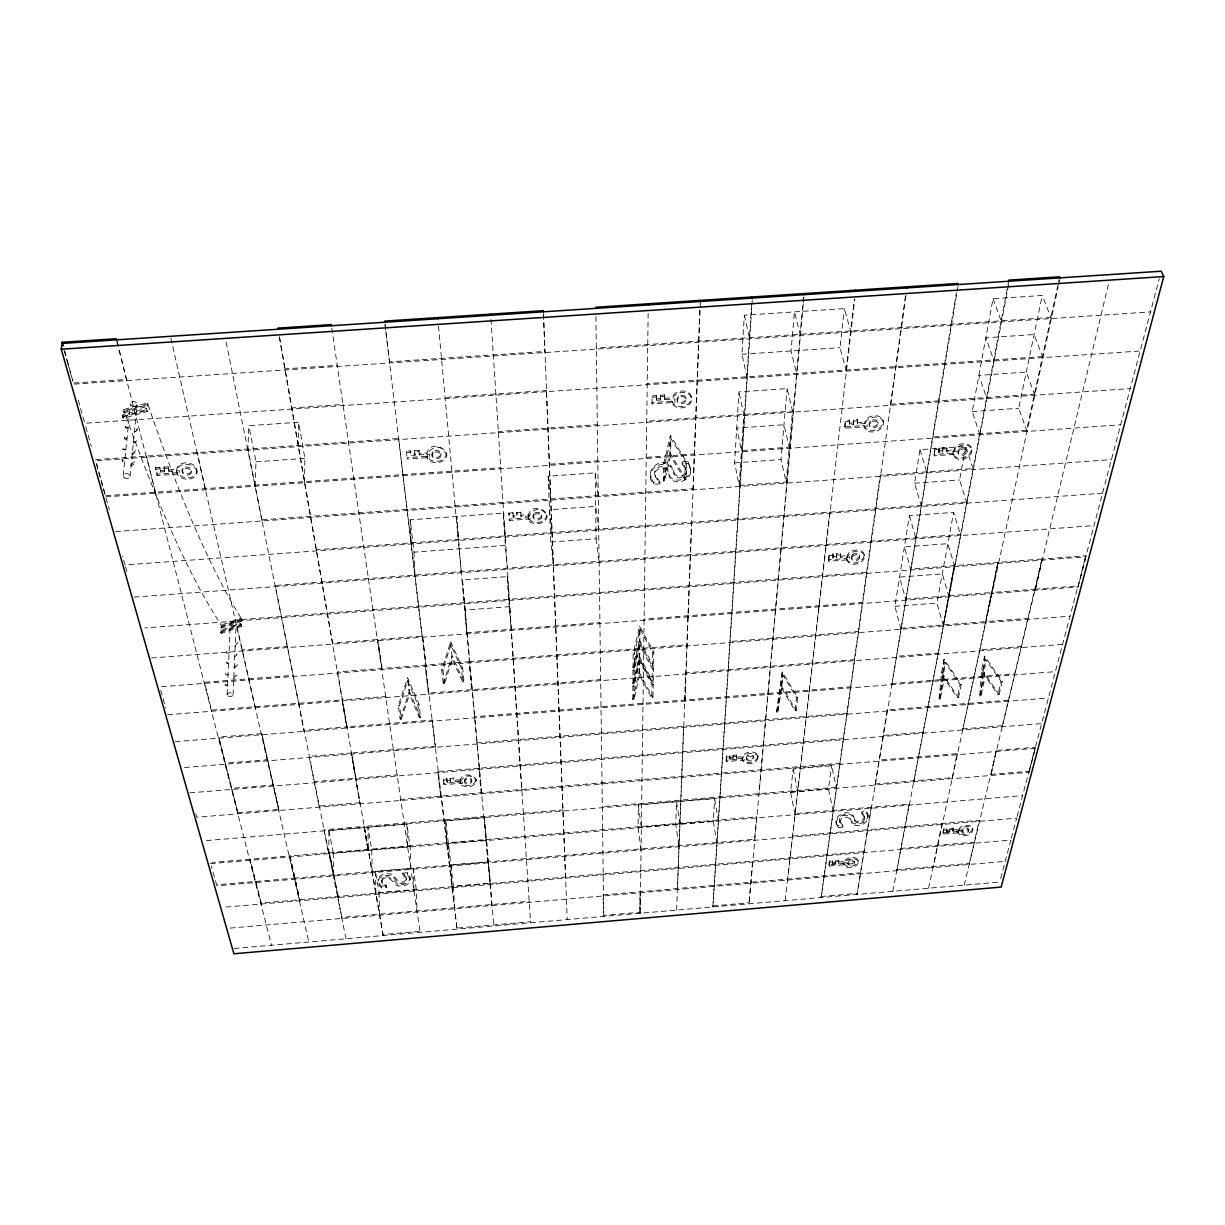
<?xml version="1.0" encoding="UTF-8"?>
<svg xmlns="http://www.w3.org/2000/svg" width="1225" height="1225" viewBox="0 0 1225 1225"><rect width="100%" height="100%" fill="white"/><g stroke="black" fill="none" stroke-linecap="round" stroke-linejoin="round"><path stroke-width="0.75" stroke-dasharray="5 3.75" d="M321.991 583.1L321.991 581.982M314.335 782.714L314.35 781.627L355.694 778.258L355.709 779.36M316.402 550.898L316.402 549.765L966.586 502.066M310.599 517.455L310.614 516.322M639.527 675.22L634.014 699.506L632.82 699.597L632.912 686.077L639.236 658.529L653.216 684.484L652.956 698.005L651.761 698.097L639.527 675.22L639.68 661.653L652.022 684.576L651.761 698.097M639.695 659.448L634.137 683.795L632.927 683.887L633.019 670.106L639.404 642.482L653.522 668.498L653.262 682.294L652.052 682.386L639.695 659.448L639.848 645.621L652.312 668.59L652.052 682.386M633.034 667.885L633.141 653.813L639.572 626.128L653.844 652.205L653.568 666.278L652.358 666.369L652.619 652.297L640.032 629.267L634.366 653.721L634.259 667.778L633.034 667.885L639.419 640.246L639.572 626.128M634.014 699.506L634.106 685.985L639.68 661.653M634.137 683.795L634.228 670.014L639.848 645.621M971.303 448.059C966.127 441.444 952.882 446.375 953.218 454.751L952.805 453.112L933.94 454.46L934.353 455.822L955.806 454.276L956.373 451.122L946.695 451.811L946.803 447.385L942.76 447.676L942.653 452.102L938.917 452.377L939.024 447.952L934.981 448.228L933.94 454.46M130.723 464.995C140.385 456.404 132.024 467.429 130.891 465.439M131.841 453.694C141.901 444.813 133.035 456.205 132.009 454.138M135.944 441.873C128.686 446.742 139.589 435.212 135.96 441.858M289.667 855.938L299.635 900.773L289.667 855.938L212.201 862.431M289.942 855.923L299.911 900.758L289.942 855.923L756.606 816.83L756.805 817.871M304.581 482.727L304.857 458.38L298.67 422.257L248.843 425.688L247.863 450.157M632.82 699.597L639.082 672.096L639.236 658.529M632.927 683.887L639.251 656.324L639.404 642.482M640.032 629.267L639.879 643.385L634.259 667.778M641.058 849.936L638.072 827.426L638.317 804.902L714.65 798.562L718.417 821.087M122.944 449.514C130.34 450.861 121.428 448.763 123.679 448.028M124.736 438.091C124.383 434.079 123.526 442.271 127.431 438.382M128.579 427.617C126.068 429.317 125.639 424.218 125.21 427.173M298.609 703.303L304.03 731.386L304.03 730.284L346.782 726.884L346.782 727.987L342.097 699.888L211.573 710.132L204.422 682.248L293.326 675.358L293.311 676.476M298.915 704.39L275.288 585.458L960.415 534.437M639.817 912.242L640.093 891.739L603.113 894.924L603.496 916.423L603.389 915.397L639.817 912.242L639.955 913.268L640.093 891.739M298.318 446.635L298.67 422.257M294.72 879.228L294.72 878.157L216.611 884.772L211.282 865.998M294.995 879.213L295.011 878.141L754.585 839.278L756.606 816.83M640.216 913.237L648.163 312.314M942.867 832.801L943.725 828.896L946.91 828.621L946.818 831.821L949.773 831.576L949.865 828.376L953.05 828.1L952.958 831.3L960.614 830.657L960.155 832.648L943.204 834.087L942.867 832.801L957.766 831.545C960.553 837.211 972.068 834.302 972.528 828.161C970.062 822.97 958.348 825.359 958.562 830.826M958.103 832.985C958.578 826.86 969.787 824.012 972.88 829.447C972.497 835.955 959.068 838.911 957.766 831.545M652.144 403.944L652.022 395.828L656.309 395.537L656.478 400.238L660.443 399.962L660.275 395.262L664.547 394.971L664.716 399.672L674.99 398.952L674.898 402.367L652.144 403.944L651.914 402.55L671.913 401.172C673.413 412.412 693.733 408.43 691.405 397.513C690.027 387.575 671.958 389.78 672.249 399.151M656.478 400.238L656.309 395.537M287.507 647.566L287.538 646.448L242.366 649.908L242.32 651.026M291.81 409.073L291.841 407.94L343.107 404.434L343.123 405.567M953.418 455.057C958.624 461.595 971.731 456.711 971.471 448.381C974.671 458.487 954.688 464.627 952.79 453.388M281.505 617.63L281.52 616.497M261.767 733.653L279.009 810.46L261.767 733.653L218.77 737.067L238.094 813.829L218.77 737.067M660.443 399.962L660.275 395.262M690.517 469.359L688.128 461.779C673.704 459.574 692.247 468.532 684.101 474.351C678.512 479.526 672.02 473.83 671.974 467.429C663.016 453.311 641.379 471.548 653.645 483.844C668.972 486.08 648.255 476.464 657.075 470.063C662.266 465.301 669.248 469.619 669.218 476.127C673.735 487.979 694.728 479.787 690.211 467.705C692.875 480.598 669.539 485.789 668.1 471.855C667.747 465.561 659.157 464.857 656.018 469.343C649.143 476.081 668.559 484.105 653.384 482.191L651.332 478.362M285.042 369.981L285.058 368.847L337.396 365.326L337.411 366.459M664.716 399.672L664.547 394.971M670.504 456.113L664.639 480.889L663.292 480.981L663.69 463.555L670.397 435.503L686.689 461.917L686.077 479.343L684.729 479.434L670.504 456.113L670.963 438.673L685.326 462.024L684.729 479.434M275.257 586.591L275.288 585.458M273.435 786.052L273.466 784.949L231.892 788.333L231.847 789.436M664.639 480.889L665.037 463.463L670.963 438.673M267.678 760.832L267.708 759.714L225.431 763.114L225.385 764.232M663.292 480.981L669.952 452.928L670.397 435.503M261.231 902.993L261.201 904.065L250.038 859.261L261.231 902.993L299.635 899.717M255.688 882.536L255.719 881.464M255.29 707.82L235.522 619.972L866.534 572.305L866.825 573.377M262.089 520.962L247.909 449.008M650.72 476.05L650.996 477.704C647.443 462.866 674.118 458.41 674.118 474.688C675.97 479.664 683.872 478.531 685.709 474.075C690.257 467.889 674.47 461.81 688.419 463.433L690.119 467.215M255.122 486.248L255.979 461.81L248.843 425.688M248.92 679.921L248.935 678.803M241.539 626.373L240.912 623.418L220.776 630.4L220.668 632.513L221.388 633.34L241.539 626.373L240.912 623.418M241.754 621.106L241.126 618.166L221.036 625.133L220.929 627.231L221.648 628.073L241.754 621.106L241.126 618.166A564.143 108.367 77.2 0 1 147.873 404.082L147.168 402.948L123.434 409.625L123.924 412.886L147.674 406.225L147.873 404.082L124.154 410.758L123.924 412.886M854.499 660.719L854.254 659.647L685.648 672.893L684.76 701.098M693.028 489.832L699.812 309.634M676.583 910.083L700.409 301.488M235.889 675.358C229.657 683.167 238.048 676.185 236.394 675.189M234.006 667.671C234.955 669.524 242.228 658.514 233.914 667.135M234.542 656.814C238.798 654.181 237.129 652.19 234.572 656.585M237.237 642.712C231.464 651.287 238.691 642.788 237.803 642.773M235.476 621.106L235.522 619.972M233.102 694.682L236.073 624.26M381.695 882.23C382.2 870.225 393.715 879.902 397.558 884.098C404.602 887.068 415.061 879.183 407.297 872.767L402.367 873.18L402.443 874.956L406.087 878.157L406.424 881.02C402.167 887.022 395.675 881.495 393.393 876.778C388.616 874.191 379.888 874.926 378.05 880.897L381.496 887.849L386.625 887.421L386.549 885.66L383.18 883.332L381.664 880.637L382.185 883.577L386.625 887.421M225.798 685.51C223.608 682.049 227.283 687.562 227.942 685.617M225.584 673.03L226.012 674.99L228.462 674.562L226.257 674.47L226.166 673M228.753 663.123C223.455 661.378 227.972 664.21 228.922 663.659M226.579 651.287L227.008 653.247L229.427 652.818L227.253 652.726L227.161 651.302M227.146 694.529L230.315 624.092M221.388 633.34L220.776 630.4M221.648 628.073L221.74 625.975A569.365 115.196 76.9 0 1 124.154 410.758L123.434 409.625M836.369 823.368C835.833 815.222 849.476 810.965 853.794 817.351M211.512 711.25L211.573 710.132M204.361 683.382L204.422 682.248M205.478 489.77L197.302 452.53L197.24 453.679M787.078 483.048L786.817 481.946L739.211 485.391L734.587 462.897L738.92 391.908L787.093 388.585L792.514 411.033L786.128 481.992L780.999 459.589L787.093 388.585M716.962 843.52L713.272 821.118L714.65 798.562M747.173 377.897L741.937 354.285L744.341 315.208L844.331 308.578L850.962 332.006M739.211 485.391L743.774 414.433L738.92 391.908M752.227 299.926L712.858 906.944L751.844 300.676M196.75 471.089C194.316 461.871 175.925 461.733 176.706 472.498C179.309 481.394 196.444 481.9 196.949 471.61C194.683 480.001 181.423 479.465 177.487 472.682L157.213 474.106L155.575 467.659L159.924 467.353L160.597 471.962L164.625 471.686L163.951 467.077L168.284 466.771L168.958 471.38L179.371 470.645L180.167 473.922L157.091 475.545L155.575 467.659M191.314 472.36L191.406 470.936M426.821 454.383C429.209 435.84 460.278 453.817 439.836 462.346C411.983 465.316 437.019 433.39 446.421 454.643M726.119 760.266L726.41 755.856L729.855 755.58L729.932 759.071L733.132 758.811L733.04 755.32L736.485 755.029L736.562 758.535L744.831 757.862L744.647 760.082L726.348 761.582L726.119 760.266L742.212 758.949C743.575 767.355 760.603 763.726 757.8 755.243C754.86 749.669 742.58 751.645 742.626 758.03M726.348 761.582L726.41 755.856M729.932 759.071L729.855 755.58M733.132 758.811L733.04 755.32M980.903 695.968L982.588 672.372L985.497 659.142L1001.039 681.422L997.977 694.606L999.11 694.514L1002.188 681.33L984.578 656.095L981.684 669.34L979.77 696.06L980.903 695.968L983.843 682.784L985.497 659.142M979.77 696.06L982.68 682.876L984.578 656.095M182.142 471.227L182.249 469.803M177.38 474.121L177.487 472.682M736.562 758.535L736.485 755.029M176.599 470.844C176.568 458.747 199.032 461.228 196.858 473.049M402.367 873.18L406.026 876.564L406.378 879.428C400.697 886.701 395.69 877.345 391.449 874.252C386.61 872.904 377.56 874.283 378.05 880.897M446.344 453.25C446.13 462.667 430.71 464.26 427.096 456.251L407.144 457.66L407.205 459.069L429.898 457.461L429.562 454.184L419.302 454.904L418.904 450.325L414.632 450.616L414.693 452.025L418.965 451.719M168.958 471.38L168.284 466.771M164.625 471.686L163.951 467.077M155.667 493.308L146.525 456.083L146.418 457.231M160.597 471.962L159.924 467.353M157.091 475.545L157.213 474.106M940.233 699.107L942.362 675.45L944.95 662.22L960.094 684.561L957.353 697.745L958.501 697.653L961.242 684.469L944.077 659.173L941.504 672.403L939.085 699.199L940.233 699.107L942.837 685.939L944.95 662.22M939.085 699.199L941.688 686.031L944.077 659.173M803.263 303.922L749.026 903.79L752.609 861.068L752.793 862.109M803.478 297.277L758.888 794.719M803.432 302.085L803.937 296.527M147.184 411.585L146.678 408.292L122.867 414.984L122.638 417.128L123.358 418.261L147.184 411.585L146.678 408.292M147.674 406.225L147.168 402.948M135.822 431.506C140.201 426.223 135.516 430.113 134.306 431.935M781.642 688.19L777.768 712.138L776.619 712.23L782.3 671.913L797.674 697.5L796.25 710.653L795.086 710.745L781.642 688.19L782.943 675.006L796.51 697.607L795.086 710.745M777.768 712.138L782.943 675.006M776.619 712.23L782.3 671.913M130.049 476.418L137.139 404.434M122.439 460.493L122.148 459.099L122.27 461.412L125.18 460.983L122.454 460.661M123.22 475.622L130.57 403.607M460.11 781.106C461.488 767.646 487.81 779.636 470.676 786.297C448.212 788.946 468.379 766.437 476.203 780.922M123.358 418.261L122.867 414.984M123.036 448.136L122.944 449.59M126.787 380.608L118.84 347.977M96.591 463.234L105.687 496.86L1120.661 424.769M795.071 814.656L790.584 792.253L793.172 768.978L831.561 765.824L836.522 788.272M846.429 371.098L839.998 347.655L844.331 308.578M476.127 779.575C475.086 786.343 463.724 787.292 460.263 781.979L443.848 783.326L443.925 784.674L462.591 783.158L462.361 780.922L453.924 781.611L453.618 778.105L450.111 778.396L450.188 779.743L453.694 779.452L453.618 778.105M846.138 370.011L854.284 299.451M785.118 900.666L854.82 298.686M828.513 559.871L829.172 554.297L833.031 554.006L833.031 558.11L836.583 557.85L836.598 553.746L840.442 553.455L840.427 557.559L849.66 556.87L849.293 559.687L828.85 561.234L828.513 559.871L846.506 558.523L846.842 559.871M828.85 561.234L829.172 554.297M844.638 426.851L845.403 420.389L849.553 420.098L849.537 424.646L853.366 424.371L853.396 419.823L857.531 419.532L857.515 424.08L867.453 423.391L867.024 426.667L845.005 428.214L844.638 426.851L863.993 425.488C865.493 436.59 884.572 432.149 883.378 421.967C882.199 412.029 864.498 414.923 864.789 423.574M845.005 428.214L845.403 420.389M833.031 558.11L833.031 554.006M849.537 424.646L849.553 420.098M836.583 557.85L836.598 553.746M853.366 424.371L853.396 419.823M528.251 516.047C530.716 498.606 560.3 515.419 540.225 523.397C513.75 526.229 538.801 496.508 546.901 516.215M840.427 557.559L840.442 553.455M857.515 424.08L857.531 419.532M64.757 351.131L73.653 384.16L1150.505 311.9M546.748 514.822C546.028 523.32 532.155 525.219 528.343 517.961M833.245 811.455L828.406 789.114L831.561 765.824M906.025 295.317L821.118 897.542L880.208 475.208L972.987 468.517M890.514 405.307L905.413 296.083M828.881 864.758L829.417 860.976L832.587 860.7L832.587 863.839L835.511 863.594L835.511 860.44L838.681 860.18L838.681 863.319L846.276 862.676L845.985 864.59L829.141 866.044L828.881 864.758L843.673 863.487C844.928 870.562 858.434 868.004 858.449 861.451C857.377 854.836 844.056 856.964 844.255 862.844M829.141 866.044L829.417 860.976M832.587 863.839L832.587 860.7M835.511 863.594L835.511 860.44M839.646 821.286L842.678 825.298L837.64 825.727L836.338 823.292L837.977 827.273C849.185 829.463 834.317 820.873 841.437 816.738C847.21 812.42 851.283 818.04 851.62 823.552C858.648 829.784 873.165 820.903 866.58 811.823C855.708 810.307 868.127 815.666 863.977 820.306C861.236 824.456 853.182 823.751 853.963 817.58M838.681 863.319L838.681 860.18M901.033 629.282L894.893 606.298L909.409 515.648L953.617 512.387L960.752 535.509M921.43 506.492L914.6 483.247L919.99 449.667L965.79 446.39L973.324 469.588M864.544 817.335L862.094 813.783L866.948 813.385L867.974 815.789M957.965 286.405L857.025 894.418L871.082 807.229L871.327 808.27M875.171 785.072L887.222 709.903L1008.022 700.179L1008.343 701.236M891.846 684.637L956.357 292.714M934.353 455.822L934.981 448.228M938.917 452.377L939.024 447.952M942.653 452.102L942.76 447.676M946.695 451.811L946.803 447.385M943.48 625.99L936.895 603.083L953.617 512.387M966.923 503.153L959.604 479.986L965.79 446.39M979.985 434.768L972.221 411.539L993.031 298.716L1042.261 295.455L1051.356 318.546M896.777 870.699L909.042 804.059L794.872 813.614M1008.879 280.112L913.728 781.872M892.841 891.31L1008.941 283.052M1027.025 431.414L1018.725 408.277L1042.261 295.455M997.9 562.382L985.482 622.729L997.9 562.382L910.573 568.982M952.177 778.671L957.062 753.666L878.892 760.097L879.152 761.138M962.666 729.993L998.222 562.352L1041.862 559.059L1042.23 560.116M1059.686 276.789L1026.642 430.343L932.439 437.034L932.776 438.106M928.565 888.217L1058.124 287.109M1058.523 285.257L1059.732 279.713M943.204 834.087L943.725 828.896M946.818 831.821L946.91 828.621M949.773 831.576L949.865 828.376M952.958 831.3L953.05 828.1M969.159 864.467L979.234 820.291L792.269 836.093L792.483 837.134M1002.218 726.777L1041.862 559.059M996.262 750.45L990.811 775.471L996.262 750.45L1035.064 747.265L1029.046 772.301L205.325 840.672M1042.169 559.029L1035.293 590.266L1042.169 559.029L1085.672 555.752L1086.054 556.808L144.856 627.95M964.213 885.124L1108.564 283.771M151.502 657.993L1078.077 586.989L1085.672 555.752M1000.672 878.601L1010.855 840.09L224.236 907.204M1011.329 838.252L1016.643 818.162L216.549 885.843M1017.102 816.432L1028.77 772.317M1029.26 770.479L1035.11 748.322M1035.584 746.546L1159.294 278.611M1029.046 772.301L1034.911 750.144M1078.077 586.989L1085.595 558.585M757.953 756.545C756.254 762.67 745.673 764.66 742.228 759.148C744.065 753.038 754.6 750.986 758.061 756.575L757.8 755.243M847.195 557.053C846.98 548.494 865.524 546.809 864.528 557.145C862.951 564.985 847.914 567.65 846.506 558.523M443.266 683.887L452.086 655.896L464.045 682.264L462.82 682.356L452.27 659.081L450.647 641.839L441.72 669.891L443.266 683.887L444.491 683.795L452.27 659.081M444.491 683.795L442.96 669.784L450.831 645.008L461.458 668.36L462.82 682.356M401.387 719.06L409.517 694.361L407.741 680.84L399.518 705.6L401.387 719.06L400.177 719.167L398.309 705.692L407.634 677.655L418.95 704.069L420.65 717.544L419.44 717.636L409.517 694.361M400.177 719.167L409.395 691.191L407.634 677.655M953.785 451.305C953.448 443.144 970.858 439.913 971.915 449.728M227.697 685.127L226.012 685.587M381.771 880.515C387.069 873.425 392.674 881.648 396.425 885.308C401.769 887.467 411.631 885.154 410.053 877.789M134.076 431.322L135.791 431.522M848.221 861.175L849.537 860.348A3.262 1.807 -11.3 0 1 852.845 860.057L853.947 860.685A3.598 1.975 -11.3 0 1 853.626 862.66L852.309 863.502A3.262 1.807 -11.3 0 1 849.002 863.778L847.914 863.15A3.598 1.975 -11.3 0 1 848.221 861.175M241.83 619.008L221.74 625.975L221.036 625.133M220.929 627.231L241.049 620.263M221.495 631.227L241.631 624.275M220.668 632.513L240.835 625.531M123.204 411.768L146.969 405.077M123.587 416.117L147.383 409.426M122.638 417.128L146.464 410.452M127.232 438.06L124.751 438.32M562.964 810.981L562.857 809.924L364.346 826.385L383.073 934.507L420.068 931.291L420.114 932.347L331.73 327.58M385.844 331.485L457.032 929.132L456.971 928.091L530.502 921.721L530.578 922.762L490.842 317.122M712.69 905.918L748.858 902.779M820.903 896.532L856.796 893.408M234.097 948.487L999.753 882.046M410.115 879.382L407.343 874.359L402.443 874.956M944.062 830.167L947.247 829.892M950.202 829.647L953.387 829.371M946.496 830.55L949.436 830.305M952.621 830.029L958.226 829.555M381.45 886.257L386.549 885.66M416.286 889.381L413.238 868.265L375.478 871.465L379.076 892.55L416.286 889.381L417.128 911.982M454.597 908.751L453.418 886.211L490.444 883.057L484.426 817.672L445.701 820.888L446.865 843.841M299.926 899.686L863.732 851.589L863.962 852.615M829.692 862.247L832.862 861.971M835.787 861.726L838.957 861.451M832.311 862.568L835.236 862.308M838.405 862.048L843.964 861.573M337.702 897.527L337.702 896.47L341.897 917.403L529.154 901.294L529.246 902.335M896.532 869.689L968.898 863.457M230.239 928.075L1005.22 861.359M364.039 826.416L368.051 850.456L364.039 826.416L324.012 829.738L328.622 853.748L328.622 852.677M836.292 787.231L602.241 806.647L602.363 807.719M874.926 784.031L951.902 777.645M990.504 774.43L1028.724 771.26M328.913 853.733L328.882 830.596L406.868 824.119L410.099 846.521L410.911 869.398M790.584 792.253L828.406 789.114M328.882 830.596L333.307 852.952L410.099 846.521M638.072 827.426L713.272 821.118M210.256 863.671L1022.615 795.592M435.365 747.327L435.319 746.239L351.621 752.977L356 778.243L397.222 774.889L397.252 775.976M437.892 771.582L440.862 797.153L437.892 771.582L478.883 768.243L481.226 793.846L481.149 792.759M962.375 728.936L1001.912 725.736M189.844 792.851L1041.648 723.562M446.849 778.656L446.926 780.003L443.404 780.294L443.343 778.947L446.849 778.656L447.171 782.163L450.417 781.902L450.356 780.555L447.094 780.815L447.171 782.163M726.639 757.188L730.085 756.897M733.285 756.637L736.73 756.361M460.033 779.758L453.862 780.264L453.924 781.611M729.702 757.739L732.887 757.479M736.332 757.203L742.381 756.713M238.125 812.726L279.04 809.373M359.936 802.727L319.25 806.065L319.25 807.153L309.267 757.479L309.282 756.376L351.315 752.992L359.951 803.814L351.315 752.992M1035.401 748.291L196.781 817.228L195.786 813.737M777.89 699.092L779.054 698.985M796.51 697.607L797.674 697.5M941.688 686.031L942.837 685.939M960.094 684.561L961.242 684.469M982.68 682.876L983.843 682.784M1001.039 681.422L1002.188 681.33M184.531 767.508L1048.416 698.005M633.019 670.106L634.228 670.014M652.312 668.59L653.522 668.498M428.52 693.09L428.566 694.192L425.182 665.129L428.52 693.09L471.61 689.706L471.686 690.808L469.022 661.714L382.001 668.467L377.79 639.527L382.032 669.585L382.001 668.467M167.626 714.711L1062.596 644.35M632.912 686.077L634.106 685.985M652.022 684.576L653.216 684.484M398.309 705.692L399.518 705.6M407.741 680.84L417.725 704.161L418.95 704.069M381.71 669.6L381.679 668.498L337.579 671.928L347.088 726.854L432.211 720.101L435.319 746.239M891.586 683.565L1014.346 673.811L1014.683 674.868M175.282 741.63L1055.383 671.622M279.606 337.365L332.557 643.003L422.533 636.112L426.024 666.17L422.533 636.112M466.664 632.728L599.867 622.53L600.005 623.617M905.581 599.102L991.423 592.532L991.76 593.604M1034.941 589.194L1077.694 585.933M894.893 606.298L936.895 603.083M900.758 628.226L985.16 621.672M161.577 686.704L1070.053 616.175M633.141 653.813L634.366 653.721M652.619 652.297L653.844 652.205M441.72 669.891L442.96 669.784M461.458 668.36L462.683 668.253L464.045 682.264M481.593 792.728L481.655 793.8L462.438 579.961L507.227 576.607L509.278 600.403M829.509 555.645L833.352 555.369M836.92 555.093L840.779 554.803M832.694 556.763L836.262 556.487M840.105 556.196L846.858 555.691M462.438 579.961L465.194 610.05L509.217 606.712L511.407 630.416M1102.561 493.2L125.042 564.939L122.546 556.15M505.297 537.025L503.23 513.091L410.191 519.844L414.004 552.153L505.358 545.416L507.426 569.288M550.806 542.062L596.131 538.724L595.182 472.85L548.172 476.203L550.806 542.062L553.409 565.858M134.199 597.096L1094.002 525.586M663.69 463.555L665.037 463.463M734.587 462.897L780.999 459.589M935.395 449.59L939.437 449.299M943.189 449.039L947.231 448.748M938.503 451.014L942.239 450.754M946.267 450.463L953.356 449.958M262.119 519.829L692.829 488.729M115.563 531.543L1111.443 459.62M914.6 483.247L959.604 479.986M508.834 513.091L512.923 512.8L513.045 514.194L508.957 514.485L508.834 513.091L509.34 520.472L531.022 518.895L530.869 515.863L521.084 516.567L520.947 515.174L528.113 514.653M516.705 512.525L520.778 512.234L520.916 513.627L516.827 513.918L516.705 512.525L516.996 516.873L513.229 517.149L513.091 515.756L516.873 515.48L516.996 516.873M95.565 459.635L398.676 438.489L422.257 637.245M890.192 404.219L1034.421 394.159M97.326 460.646L1130.216 388.585M255.979 461.81L304.857 458.38M410.666 450.892L410.727 452.301L406.455 452.607L406.394 451.198L410.666 450.892L411.095 455.486L415.045 455.21L414.984 453.801L411.033 454.077L411.095 455.486M972.221 411.539L1018.725 408.277M155.452 469.098L159.801 468.792M163.828 468.501L168.177 468.195M845.771 421.752L849.92 421.461M853.764 421.186L857.913 420.895M160.72 470.538L164.732 470.247M169.065 469.956L176.676 469.114M418.904 450.325L419.241 453.495L426.744 452.974M849.17 423.283L852.998 423.008M857.132 422.717L864.421 422.212M105.825 495.696L500.703 467.674L500.795 468.792M546.549 391.632L546.427 390.515L445.119 397.451L445.196 398.569M1042.521 356.567L647.03 383.639L647.213 384.742M86.623 423.13L1140.169 350.993M656.539 396.931L652.251 397.222L652.022 395.828M660.505 396.655L664.792 396.349M656.248 398.845L660.198 398.584M664.471 398.278L671.989 397.757M73.806 383.012L126.91 379.444M385.14 324.809L389.55 361.834L544.895 351.422L545.033 352.524M1050.928 317.474L596.315 347.961L596.468 349.079M741.937 354.285L839.998 347.655M753.467 757.111L752.227 756.376A3.522 2.113 -10.1 0 0 748.628 756.667L747.235 757.617A3.889 2.328 -10.1 0 0 747.051 759.929L748.307 760.664A3.522 2.113 -10.1 0 0 751.89 760.373L753.283 759.423A3.889 2.328 -10.1 0 0 753.467 757.111M381.496 887.849L378.586 884.098L378.02 879.305M981.684 669.34L999.11 694.514M982.588 672.372L997.977 694.606M941.504 672.403L958.501 697.653M942.362 675.45L957.353 697.745M669.952 452.928L686.077 479.343M781.014 685.127L796.25 710.653M858.449 861.451C855.264 856.367 844.132 858.74 843.964 864.942M854.453 819.387C856.734 823.69 865.095 820.673 864.192 815.773M639.419 640.246L653.568 666.278M639.251 656.324L653.262 682.294M639.082 672.096L652.956 698.005M691.405 397.513C687.684 388.111 670.06 392.674 672.203 402.857M846.506 558.784C849.951 566.578 864.758 562.535 864.115 554.144M450.647 641.839L462.683 668.253M864.467 555.507C861.083 547.621 846.123 551.694 846.858 560.131M409.395 691.191L420.65 717.544M883.378 421.967C879.979 412.672 863.257 417.694 864.391 427.142M1042.919 357.654L1034.099 334.517L985.819 337.794L994.057 360.992M1034.819 395.246L1026.274 372.094L978.897 375.371L986.875 398.584M993.031 298.716L1001.514 321.899M951.136 324.166L951.503 325.253M1034.987 590.297L1034.62 589.225L991.745 592.517L992.082 593.574M944.659 363.274L945.026 364.346M1027.989 619.437L1027.637 618.38L985.467 621.642L985.788 622.713M128.319 427.387L126.175 428.199L125.21 427.112M966.341 449.759L966.785 451.106M998.222 562.352L998.574 563.423M1021.221 647.612L1020.884 646.555L979.403 649.817L979.724 650.873M957.904 452.025L958.333 453.373M938.427 400.866L938.779 401.938M952.805 453.112L953.234 454.46M900.987 327.534L901.324 328.622M895.49 366.627L895.812 367.73M919.99 449.667L926.988 472.942M954.796 566.731L947.844 543.67L904.402 546.917L910.879 570.054M973.538 677.058L973.86 678.114M949.038 596.881L942.285 573.882L899.563 577.113L905.872 600.189M948.41 595.825L948.717 596.897M854.315 819.127C853.473 806.908 831.316 814.028 836.675 824.838M967.873 703.41L968.179 704.467M909.409 515.648L916.055 538.847M64.083 350.518L67.115 361.145M67.605 362.906L72.642 380.623M78.201 400.162L84.77 423.253M85.781 426.821L91.37 446.482M96.469 464.397L109.331 509.631M125.562 566.716L127.584 573.867M160.705 690.318L165.651 707.744M877.789 422.028L878.172 423.391M938.105 654.15L937.814 653.078L896.088 656.355L896.363 657.427M869.199 424.355L869.582 425.733M979.234 820.291L979.525 821.301M880.208 475.208L880.499 476.295M957.062 753.666L957.338 754.707M932.623 680.304L932.914 681.36M972.528 828.161L972.88 829.447M974.273 843.198L973.998 842.188L900.574 848.45L900.819 849.476M968.485 829.141L968.822 830.412M875.477 508.758L875.783 509.845M961.809 830.749L962.146 832.02M927.601 706.657L927.876 707.713M923.022 733.208L922.731 732.167L882.995 735.398L883.256 736.455M870.929 541.098L871.22 542.185M942.316 824.456L942.04 823.43L933.021 867.576M918.03 756.882L918.306 757.923M937.339 845.311L937.6 846.337M859.292 555.415L859.628 556.778M116.957 340.565L118.366 346.124M116.819 341.714L271.491 945.241M800.43 335.39L794.428 311.885L791.044 350.962L796.893 374.498M851.329 557.513L851.666 558.86M862.568 603.496L862.293 602.424L643.937 619.146L644.09 620.248M887.222 709.903L887.482 710.959M909.042 804.059L909.302 805.085M829.983 513.198L829.708 512.111L787.507 880.101M858.465 632.59L858.204 631.518L729.794 641.487L730.008 642.574M904.739 826.584L904.999 827.61M825.972 544.451L826.232 545.538M793.494 412.075L793.218 410.987L646.54 421.216L646.708 422.319M850.671 687.914L850.426 686.842L474.427 716.732L474.504 717.835M822.373 575.643L822.633 576.715M790.217 448.243L789.957 447.14L741.447 450.586L736.715 428.076L783.985 424.753L789.268 447.186M846.965 714.221L846.72 713.164L476.847 742.901L476.923 743.988M818.897 605.747L819.142 606.834M866.58 811.823L866.948 813.385M867.346 829.738L867.591 830.78M861.726 812.236L862.063 813.967M843.367 739.686L843.137 738.644L479.189 768.228L479.251 769.3M744.341 315.208L749.7 338.789M170.842 338.161L308.792 942.01M815.528 634.826L815.773 635.913M839.891 764.369L839.661 763.313L400.805 799.374L400.835 800.446M783.801 515.48L784.046 516.567M860.44 873.823L860.21 872.812L640.353 891.723L640.491 892.749M812.282 662.939L812.527 664.011M854.192 861.129L854.483 862.415M842.708 825.129L843.014 826.86M780.876 547.805L781.121 548.892M847.654 862.706L847.93 863.993M809.143 690.119L809.373 691.191M837.64 825.727L837.977 827.273M744.494 414.387L744.739 415.489M778.074 578.981L778.304 580.068M806.096 716.426L806.326 717.482M829.861 832.908L830.075 833.949M742.151 450.54L742.381 451.642M775.348 609.085L775.578 610.173M803.156 741.891L803.386 742.947M826.783 854.744L826.998 855.77M823.812 875.936L824.012 876.962M800.308 766.544L800.522 767.6M772.73 638.148L772.944 639.236M739.9 485.33L740.13 486.432M793.172 768.978L797.766 791.488M770.188 666.247L770.418 667.319M737.741 518.864L737.955 519.951M698.587 341.101L698.801 342.204M328.913 852.646L333.368 874.895M226.15 342.035L345.986 938.779M767.738 693.411L767.952 694.483M735.643 551.173L735.857 552.261M765.365 719.703L765.579 720.759M697.056 380.209L697.285 381.312M789.757 857.898L789.957 858.939M733.622 582.35L733.836 583.437M763.083 745.152L763.282 746.209M695.601 417.786L695.8 418.904M731.677 612.423L731.892 613.511M760.847 769.79L761.047 770.847M753.528 756.315L753.788 757.647M685.878 397.604L686.138 398.983M694.391 455.042L694.192 453.939L646.065 457.354L646.233 458.456M746.5 758.076L746.745 759.393M727.987 669.57L728.186 670.642M677.195 400.008L677.456 401.402M688.128 461.779L688.419 463.433M754.585 839.278L754.768 840.319M685.663 467.827L685.969 469.481M726.226 696.719L726.425 697.791M682.003 462.223L682.279 464.168M691.712 523.351L691.528 522.248L686.919 645.912M724.526 722.98L724.71 724.052M750.711 882.23L750.894 883.256M690.257 554.558L690.456 555.645M722.888 748.414L723.072 749.47M647.535 344.531L647.734 345.634M689.047 585.703L689.231 586.806M721.28 773.036L721.464 774.093M279.254 336.645L383.088 935.548L383.073 934.507M342.097 699.888L346.782 726.884M719.749 796.908L719.917 797.95M687.868 615.777L688.052 616.879M659.739 481.471L660.015 483.385M655.237 475.377L655.513 477.046M685.648 672.893L685.816 673.98M653.384 482.191L653.645 483.844M715.385 864.253L715.553 865.279M684.897 699.996L685.066 701.083L687.057 644.794L469.343 661.699L469.42 662.802M714.022 885.384L714.19 886.41M683.734 727.359L683.565 726.272L677.379 889.58M645.606 492.144L645.774 493.246M682.57 751.691L682.738 752.763M645.162 525.647L645.33 526.75M681.605 776.298L681.774 777.354M644.733 557.942L644.932 559.044M680.687 800.139L680.84 801.196M679.936 824.303L676.537 801.732L675.725 824.272L679.063 846.72M644.335 589.087L644.518 590.19M678.053 867.438L678.206 868.464M643.554 648.178L643.707 649.265M671.913 401.172C675.235 410.865 693.258 406.394 691.145 396.134M642.834 703.349L642.987 704.421M642.482 729.579L642.635 730.651M597.478 425.764L597.325 424.646L498.33 431.552L498.422 432.67M642.145 754.983L642.298 756.039M641.823 779.559L641.977 780.631M597.938 461.886L597.785 460.784L549.336 464.214L549.458 465.332M641.517 803.386L641.655 804.457M595.182 472.85L598.382 496.676M638.317 804.902L641.349 827.549M598.826 530.165L595.672 506.384L549.52 509.738L552.138 533.595M640.629 870.623L640.767 871.664M742.212 758.949L742.472 760.465M596.131 538.724L599.239 562.443M599.484 592.471L599.638 593.574M600.235 651.532L600.372 652.634M417.725 704.161L419.44 717.636M600.74 680.656L600.602 679.569L471.931 689.69L472.008 690.778M600.954 706.672L601.077 707.759M601.291 732.902L601.414 733.974M601.613 758.275L601.751 759.347M601.934 782.852L602.057 783.908M384.956 324.074L385.615 329.632M445.701 820.888L453.418 886.211M456.971 928.091L441.245 796.051L441.306 797.123M602.547 829.723L602.669 830.78M602.838 852.11L602.96 853.167M406.394 451.198L407.205 459.069M443.343 778.947L443.925 784.674M603.113 873.823L603.236 874.864M603.113 894.924L603.236 895.965M547.897 428.092L548.05 429.209M867.622 814.242C869.015 821.944 858.725 825.727 852.722 823.169C851.513 816.248 840.09 814.242 839.982 822.832M548.172 476.203L550.821 500.106M414.632 450.616L415.045 455.21M450.111 778.396L450.417 781.902M554.481 595.871L554.619 596.973M555.645 625.914L555.767 627.016M556.793 654.916L556.9 656.003M541.603 515.204L541.741 516.598M557.88 682.922L558.003 684.025M558.952 710.01L559.059 711.097M559.978 736.225L560.085 737.297M560.973 761.582L561.081 762.654M561.938 786.128L562.045 787.2M533.089 515.817L533.227 517.21M563.76 832.985L563.868 834.041M564.648 855.341L564.756 856.397M565.598 878.08L546.427 390.515M528.419 519.078L528.281 517.7L509.217 519.078L509.34 520.472M438.519 326.141L493.859 925.947L493.782 924.906M493.292 354.882L493.399 356M495.865 393.975L495.972 395.093M502.985 502.434L503.077 503.552M509.34 599.285L509.432 600.388M513.214 658.284L513.306 659.387M513.061 658.3L513.153 659.402M515.051 686.291L515.143 687.393L514.898 686.306M516.827 713.363L516.919 714.451M516.674 713.379L516.766 714.466M518.543 739.548L518.634 740.635M518.389 739.563L518.481 740.65M520.058 764.905L520.303 765.962M521.682 789.436L521.911 790.493M523.381 813.201L523.458 814.257M524.882 836.231L524.974 837.303M526.352 858.572L526.444 859.628M527.776 880.254L527.868 881.296M843.673 863.487C846.597 868.816 858.005 866.381 858.174 860.18M490.444 883.057L491.975 905.535M490.031 884.527L488.499 861.91L450.923 865.08L452.102 887.773M488.04 862.875L486.493 840.12L448.35 843.321L449.529 866.136M484.426 817.672L485.973 840.564M483.783 816.478L483.844 817.55M509.187 599.301L521.758 790.508M503.23 513.091L505.358 545.416M507.227 576.607L509.217 606.712M481.44 792.743L481.517 793.815M478.883 768.243L478.96 769.331M469.022 661.714L469.098 662.817M465.194 610.05L466.74 633.83M464.061 602.7L464.137 603.818M461.212 571.616L456.787 516.475L458.288 540.485M461.197 571.616L461.258 572.718M455.133 505.894L455.195 507.012M471.686 779.927L471.763 781.274M451.918 471.135L451.994 472.253M512.923 512.8L513.229 517.149M441.521 358.343L441.582 359.476M464.352 780.524L464.428 781.887M460.263 781.979L460.34 783.342M440.939 453.633L441.031 455.026M520.778 512.234L521.084 516.567M432.042 454.245L432.119 455.654M427.096 456.251L427.157 457.66M444.078 819.77L444.124 820.842M432.211 720.101L432.257 721.188M419.241 453.495L419.302 454.904M418.644 606.145L418.69 607.248M414.004 552.153L414.984 576.179M863.993 425.488C866.963 435.074 884.098 430.113 882.995 420.604M410.191 519.844L411.141 543.946M543.502 313.661L567.221 919.577M543.441 314.396L544.895 351.422M407.113 509.355L407.159 510.488M402.979 474.611L403.025 475.744M398.676 438.489L398.722 439.622M413.238 868.265L414.065 891.019M406.868 824.119L407.649 847.133M407.297 872.767L407.343 874.359M389.55 361.834L389.596 362.967M406.486 877.942L406.547 879.535M404.265 823.077L404.296 824.149M393.531 749.608L393.562 750.695M389.718 723.47L389.749 724.572M385.798 697.561L385.768 696.458L342.418 699.858L342.418 700.96M377.453 639.557L377.484 640.675M373.074 609.575L373.104 610.693M379.076 892.55L379.566 915.213M375.478 871.465L375.937 894.265M368.541 578.506L368.557 579.639M372.201 872.675L371.757 849.737L367.929 827.35L368.342 850.426M363.825 546.289L363.856 547.407M364.346 826.385L364.361 827.472M358.94 512.831L358.971 513.964M353.872 478.102L353.887 479.22M595.901 316.494L603.772 916.407M356 778.243L356.016 779.33M348.604 441.995L348.604 443.113M351.621 752.977L351.636 754.064M347.088 726.854L347.104 727.972M341.897 917.403L341.913 918.459M337.579 671.928L337.579 673.03M333.92 874.849L333.92 875.921M332.557 643.003L332.572 644.12M333.307 852.952L333.368 875.967M327.366 613.036L327.366 614.154M954.137 565.69L943.173 626.021L954.137 565.69M183.061 468.195L182.51 468.945A4.915 3.476 5.8 0 0 183.306 472.329L185.251 473.447A4.471 3.154 5.8 0 0 189.783 473.126L191.146 471.778A4.915 3.476 5.8 0 0 190.35 468.394L188.405 467.276A4.471 3.154 5.8 0 0 183.873 467.598L183.061 468.195M182.954 469.634L182.403 470.385A4.915 3.476 5.7 0 0 183.199 473.753L185.159 474.871A4.471 3.154 5.7 0 0 189.676 474.55L191.039 473.202A4.931 3.476 5.7 0 0 190.258 469.833L188.298 468.716A4.471 3.154 5.7 0 0 183.765 469.022L182.954 469.634M433.099 451.765L432.456 452.515A4.777 3.491 -2.1 0 0 432.808 455.899L434.553 457.017A4.333 3.17 -2.1 0 0 439.009 456.695L440.51 455.348A4.777 3.491 -2.1 0 0 440.188 451.979L438.428 450.846A4.333 3.17 -2.1 0 0 433.972 451.167L433.099 451.765M433.175 453.173L432.532 453.924A4.777 3.491 -2.1 0 0 432.884 457.308L434.63 458.426A4.333 3.17 -2.1 0 0 439.086 458.104L440.602 456.757A4.777 3.491 -2.1 0 0 440.265 453.388L438.504 452.255A4.333 3.17 -2.1 0 0 434.048 452.576L433.175 453.173M534.222 513.52L533.579 514.209A4.563 3.231 -5.6 0 0 533.732 517.348L535.34 518.374A4.15 2.925 -5.6 0 0 539.597 518.068L541.098 516.812A4.563 3.231 -5.6 0 0 540.96 513.673L539.352 512.647A4.15 2.94 -5.6 0 0 535.08 512.953L534.222 513.52M534.36 514.898L533.717 515.603A4.563 3.231 -5.7 0 0 533.87 518.742L535.493 519.768A4.15 2.925 -5.6 0 0 539.735 519.461L541.251 518.19A4.563 3.231 -5.6 0 0 541.098 515.067L539.49 514.025A4.15 2.94 -5.6 0 0 535.233 514.347L534.36 514.898M678.451 396.532L677.731 397.313A4.808 3.583 -11.3 0 0 677.624 400.835L679.217 401.999A4.364 3.246 -11.3 0 0 683.673 401.693L685.342 400.299A4.808 3.583 -11.3 0 0 685.464 396.778L683.872 395.598A4.364 3.262 -11.3 0 0 679.4 395.92L678.451 396.532M678.711 397.926L677.976 398.692A4.808 3.583 -11.3 0 0 677.884 402.213L679.477 403.377A4.379 3.246 -11.3 0 0 683.933 403.071L685.602 401.678A4.808 3.583 -11.3 0 0 685.724 398.171L684.132 396.992A4.379 3.262 -11.3 0 0 679.661 397.298L678.711 397.926M465.255 778.824L464.734 779.345A3.92 2.373 -4.1 0 0 464.964 781.642L466.388 782.362A3.568 2.159 -4.1 0 0 470.048 782.071L471.303 781.121A3.935 2.373 -4.1 0 0 471.074 778.824L469.65 778.089A3.568 2.159 -4.1 0 0 465.99 778.396L465.255 778.824M465.347 780.172L464.811 780.692A3.935 2.373 -4.1 0 0 465.041 782.989L466.465 783.709A3.568 2.159 -4.1 0 0 470.124 783.418L471.38 782.469A3.935 2.373 -4.1 0 0 471.166 780.172L469.742 779.437A3.568 2.159 -4.1 0 0 466.067 779.743L465.347 780.172M870.745 421.017L869.964 421.767A4.747 3.353 -17 0 0 869.52 425.152L870.944 426.269A4.303 3.047 -16.9 0 0 875.263 425.963L877.008 424.616A4.747 3.369 -16.9 0 0 877.467 421.247L876.043 420.114A4.303 3.047 -17 0 0 871.725 420.42L870.745 421.017M871.128 422.38L870.347 423.13A4.747 3.353 -16.9 0 0 869.903 426.514L871.327 427.632A4.303 3.047 -16.9 0 0 875.645 427.326L877.391 425.978A4.747 3.369 -16.9 0 0 877.85 422.61L876.426 421.477A4.318 3.047 -16.9 0 0 872.108 421.783L871.128 422.38M959.573 448.794L958.777 449.514A4.67 3.185 -18.6 0 0 958.18 452.775L959.512 453.847A4.242 2.894 -18.6 0 0 963.707 453.556L965.468 452.255A4.67 3.185 -18.6 0 0 966.066 448.993L964.749 447.906A4.242 2.894 -18.6 0 0 960.538 448.212L959.573 448.794M960.002 450.142L959.206 450.877A4.67 3.185 -18.6 0 0 958.624 454.123L959.941 455.21A4.242 2.894 -18.6 0 0 964.152 454.904L965.912 453.602A4.67 3.185 -18.6 0 0 966.51 450.341L965.193 449.269A4.242 2.894 -18.6 0 0 960.967 449.56L960.002 450.142M852.738 554.619L852.018 555.262A4.379 2.909 -14.4 0 0 851.635 558.187L852.967 559.136A3.981 2.649 -14.4 0 0 856.979 558.845L858.587 557.666A4.379 2.909 -14.4 0 0 858.985 554.741L857.653 553.792A3.981 2.649 -14.4 0 0 853.626 554.083L852.738 554.619M853.075 555.966L852.37 556.625A4.379 2.909 -14.4 0 0 851.987 559.534L853.304 560.483A3.981 2.649 -14.4 0 0 857.316 560.192L858.924 559.013A4.379 2.909 -14.4 0 0 859.322 556.104L858.005 555.139A3.981 2.649 -14.4 0 0 853.978 555.446L853.075 555.966M747.602 755.779L746.99 756.3A3.889 2.328 -10.1 0 0 746.806 758.597L748.062 759.332A3.522 2.113 -10.1 0 0 751.645 759.041L753.023 758.091A3.889 2.328 -10.1 0 0 753.222 755.794L751.982 755.059A3.522 2.113 -10.1 0 0 748.383 755.35L747.602 755.779M849.093 862.002L848.496 862.446A3.598 1.975 -11.3 0 0 848.19 864.437L849.277 865.049A3.262 1.792 -11.3 0 0 852.585 864.773L853.902 863.947A3.598 1.975 -11.3 0 0 854.223 861.956L853.136 861.343A3.262 1.807 -11.3 0 0 849.828 861.619L849.093 862.002M963.126 828.697L962.498 829.157A3.66 2.006 -13.4 0 0 962.023 831.208L963.064 831.852A3.323 1.822 -13.4 0 0 966.387 831.576L967.781 830.718A3.66 2.006 -13.4 0 0 968.255 828.682L967.214 828.023A3.323 1.822 -13.4 0 0 963.891 828.314L963.126 828.697M963.478 829.968L962.85 830.443A3.66 2.006 -13.4 0 0 962.375 832.479L963.417 833.123A3.323 1.822 -13.4 0 0 966.739 832.847L968.133 831.989A3.66 2.006 -13.4 0 0 968.607 829.953L967.566 829.294A3.323 1.822 -13.4 0 0 964.228 829.585L963.478 829.968M338.238 896.424L329.464 852.6L338.238 897.481L338.238 896.424M124.047 477.428A3.445 2.389 7.3 0 0 129.881 477.015A3.445 2.389 7.3 0 0 125.991 473.616A3.445 2.389 7.3 0 0 124.047 477.428M131.351 405.414A3.323 2.389 8.5 0 0 136.97 405.031A3.323 2.389 8.5 0 0 133.249 401.616A3.323 2.389 8.5 0 0 131.351 405.414M228.003 695.877A2.971 1.868 1.7 0 0 232.995 695.157A2.971 1.868 1.7 0 0 229.381 692.783A2.971 1.868 1.7 0 0 228.003 695.877M231.142 625.454A2.879 1.883 2.4 0 0 235.966 624.75A2.879 1.883 2.4 0 0 232.474 622.331A2.879 1.883 2.4 0 0 231.142 625.454"/><path stroke-width="1.5" d="M277.968 329.249L277.998 328.101L331.454 324.594L331.454 325.728M116.344 339.861L116.482 338.712L62.23 342.28L61.25 349.217L233.898 953.785L1001.162 887.068L1163.75 276.559L1161.254 271.215L62.077 343.429M61.25 349.217L1163.75 276.559M1060.13 277.861L1059.686 276.789L1008.879 280.112L1009.293 281.199M958.272 284.552L957.889 283.465L595.779 307.245L595.947 308.348M906.714 286.818L907.067 287.906M855.356 290.203L855.678 291.29M62.23 342.28L63.241 345.817M803.814 293.587L804.105 294.674M752.089 296.971L752.349 298.073M700.179 300.385L700.409 301.488M648.071 303.815L648.27 304.918M543.425 311.808L543.303 310.691L384.696 321.103L384.742 322.236M490.628 314.151L490.72 315.269M437.769 317.612L437.83 318.745"/></g></svg>
